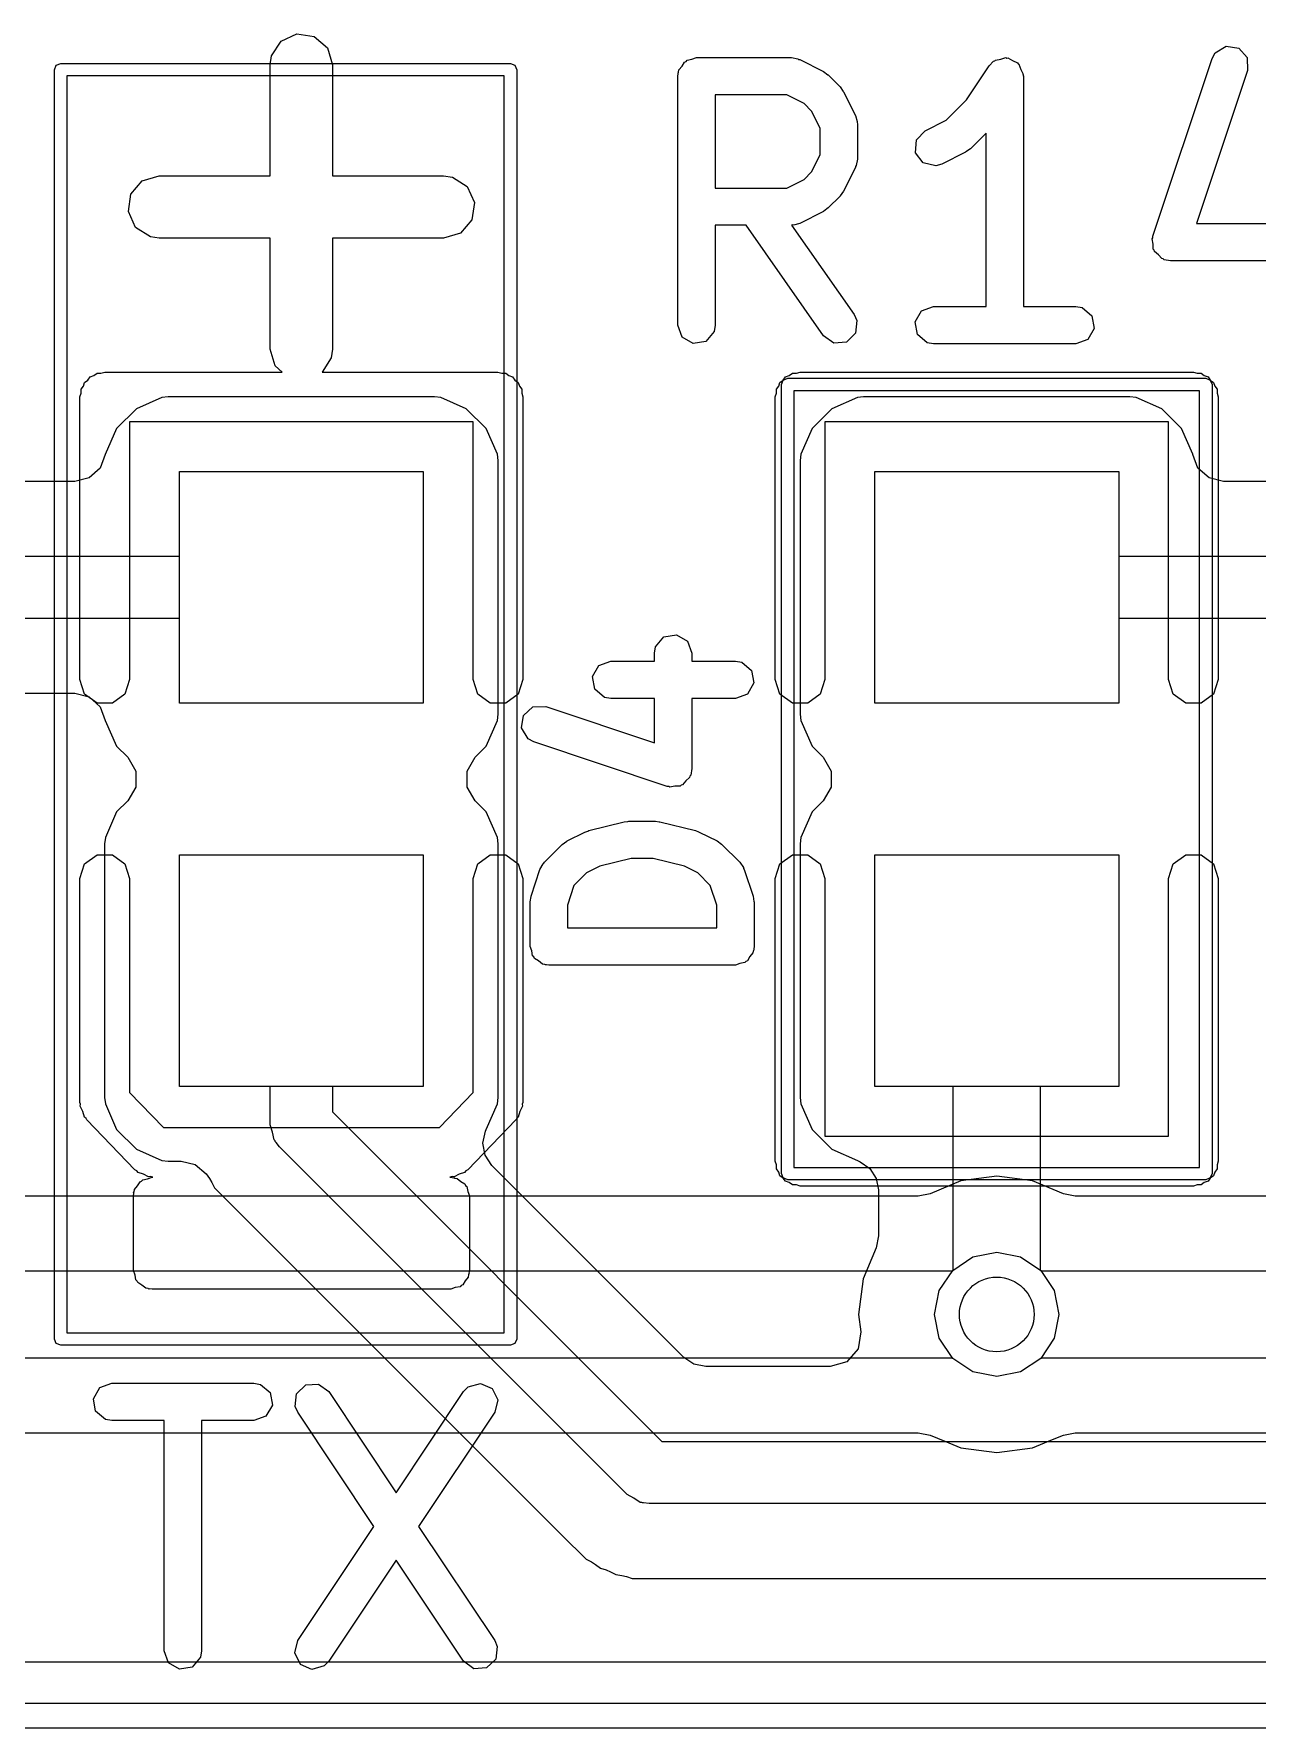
# Model space of a CAD drawing. Extents: x 2.76 to 4.68, y -4.29 to -3.
# Drawn here: x 3.4277 to 3.6212, y -4.2854 to -4.0175 of the extents above; entities that cross this region are included whole.
import ezdxf

# ---------------------------------------------------------------- set-up
doc = ezdxf.new("R2010")
doc.units = 0
doc.header["$MEASUREMENT"] = 0
doc.layers.add('BLACK', color=7, linetype='CONTINUOUS')

msp = doc.modelspace()

# ---------------------------------------------------------------- linework, layer by layer
at = {"layer": 'BLACK', "linetype": 'CONTINUOUS'}
for p, q in [((3.46528, -4.02094), (3.46678, -4.01861)), ((3.46678, -4.01861), (3.4693, -4.01745)), ((3.4693, -4.01745), (3.47204, -4.01785)), ((3.47204, -4.01785), (3.47414, -4.01966)), ((3.47414, -4.01966), (3.47492, -4.02233)), ((3.61456, -4.02045), (3.61628, -4.01939)), ((3.61628, -4.01939), (3.61828, -4.01969)), ((3.61828, -4.01969), (3.61962, -4.0212)), ((3.43123, -4.02241), (3.43193, -4.02213)), ((3.43193, -4.02213), (3.50307, -4.02213)), ((3.46508, -4.02233), (3.46528, -4.02094)), ((3.46508, -4.0399), (3.46508, -4.02233)), ((3.47492, -4.02233), (3.47492, -4.0399)), ((3.50307, -4.02213), (3.50377, -4.02241)), ((3.53023, -4.02256), (3.53061, -4.0219)), ((3.53061, -4.0219), (3.53086, -4.02181)), ((3.53086, -4.02181), (3.53103, -4.0216)), ((3.53103, -4.0216), (3.53179, -4.02147)), ((3.53179, -4.02147), (3.53251, -4.02121)), ((3.53251, -4.02121), (3.54751, -4.02121)), ((3.54751, -4.02121), (3.54852, -4.02138)), ((3.54852, -4.02138), (3.54865, -4.0215)), ((3.54865, -4.0215), (3.54883, -4.02152)), ((3.54883, -4.02152), (3.55258, -4.02339)), ((3.5788, -4.02252), (3.5795, -4.02178)), ((3.5795, -4.02178), (3.57967, -4.02173)), ((3.57967, -4.02173), (3.57978, -4.0216)), ((3.57978, -4.0216), (3.58062, -4.02145)), ((3.58062, -4.02145), (3.58144, -4.02121)), ((3.58144, -4.02121), (3.5816, -4.02128)), ((3.5816, -4.02128), (3.58177, -4.02125)), ((3.58177, -4.02125), (3.58251, -4.02168)), ((3.58251, -4.02168), (3.58329, -4.02202)), ((3.58329, -4.02202), (3.58337, -4.02218)), ((3.58337, -4.02218), (3.58351, -4.02226)), ((3.58351, -4.02226), (3.58381, -4.02307)), ((3.6047, -4.04947), (3.61407, -4.02135)), ((3.61407, -4.02135), (3.61456, -4.02045)), ((3.61962, -4.0212), (3.61967, -4.02322)), ((3.43094, -4.02311), (3.43123, -4.02241)), ((3.43094, -4.2239), (3.43094, -4.02311)), ((3.43291, -4.02409), (3.43291, -4.22291)), ((3.50209, -4.02409), (3.43291, -4.02409)), ((3.50209, -4.22291), (3.50209, -4.02409)), ((3.50377, -4.02241), (3.50406, -4.02311)), ((3.50406, -4.02311), (3.50406, -4.2239)), ((3.52956, -4.02416), (3.52962, -4.02377)), ((3.52956, -4.06353), (3.52956, -4.02416)), ((3.5296, -4.02365), (3.52967, -4.02353)), ((3.52962, -4.02377), (3.5296, -4.02365)), ((3.52967, -4.02353), (3.52973, -4.02315)), ((3.52973, -4.02315), (3.53023, -4.02256)), ((3.55258, -4.02339), (3.55329, -4.02392)), ((3.55329, -4.02392), (3.55334, -4.02395)), ((3.55334, -4.02395), (3.55522, -4.02582)), ((3.57521, -4.0279), (3.5788, -4.02252)), ((3.58381, -4.02307), (3.58419, -4.02383)), ((3.58419, -4.02383), (3.58415, -4.024)), ((3.58415, -4.024), (3.58421, -4.02416)), ((3.58421, -4.02416), (3.58421, -4.06058)), ((3.61967, -4.02322), (3.6116, -4.04745)), ((3.54681, -4.02711), (3.53546, -4.02711)), ((3.53546, -4.02711), (3.53546, -4.04183)), ((3.54951, -4.02846), (3.54681, -4.02711)), ((3.55522, -4.02582), (3.55572, -4.02654)), ((3.55572, -4.02654), (3.55577, -4.02659)), ((3.55577, -4.02659), (3.55765, -4.03034)), ((3.5507, -4.02966), (3.54951, -4.02846)), ((3.55205, -4.03235), (3.5507, -4.02966)), ((3.55765, -4.03034), (3.55794, -4.03132)), ((3.572, -4.03111), (3.57521, -4.0279)), ((3.55205, -4.03658), (3.55205, -4.03235)), ((3.55794, -4.03132), (3.5579, -4.03149)), ((3.5579, -4.03149), (3.55796, -4.03166)), ((3.55796, -4.03166), (3.55796, -4.03728)), ((3.56729, -4.03423), (3.56868, -4.03277)), ((3.56868, -4.03277), (3.572, -4.03111)), ((3.56717, -4.03625), (3.56729, -4.03423)), ((3.57584, -4.03562), (3.57512, -4.03613)), ((3.5783, -4.03316), (3.57584, -4.03562)), ((3.5783, -4.06058), (3.5783, -4.03316)), ((3.5507, -4.03928), (3.55205, -4.03658)), ((3.55767, -4.03843), (3.55765, -4.0386)), ((3.55778, -4.03829), (3.55767, -4.03843)), ((3.55796, -4.03728), (3.55778, -4.03829)), ((3.56838, -4.03787), (3.56717, -4.03625)), ((3.57034, -4.03834), (3.56838, -4.03787)), ((3.57132, -4.03805), (3.57034, -4.03834)), ((3.57507, -4.03617), (3.57132, -4.03805)), ((3.57512, -4.03613), (3.57507, -4.03617)), ((3.44303, -4.04278), (3.44484, -4.04068)), ((3.44484, -4.04068), (3.4475, -4.0399)), ((3.4475, -4.0399), (3.46508, -4.0399)), ((3.47492, -4.0399), (3.4925, -4.0399)), ((3.4925, -4.0399), (3.49388, -4.0401)), ((3.49388, -4.0401), (3.49622, -4.0416)), ((3.54681, -4.04183), (3.54951, -4.04048)), ((3.54951, -4.04048), (3.5507, -4.03928)), ((3.55765, -4.0386), (3.55577, -4.04235)), ((3.44263, -4.04552), (3.44303, -4.04278)), ((3.49622, -4.0416), (3.49737, -4.04412)), ((3.53546, -4.04183), (3.54681, -4.04183)), ((3.55522, -4.04312), (3.55334, -4.04499)), ((3.55525, -4.04306), (3.55522, -4.04312)), ((3.55577, -4.04235), (3.55525, -4.04306)), ((3.44378, -4.04805), (3.44263, -4.04552)), ((3.49737, -4.04412), (3.49697, -4.04687)), ((3.55258, -4.04555), (3.54883, -4.04742)), ((3.55262, -4.0455), (3.55258, -4.04555)), ((3.55334, -4.04499), (3.55262, -4.0455)), ((3.44612, -4.04954), (3.44378, -4.04805)), ((3.49516, -4.04896), (3.4925, -4.04974)), ((3.49697, -4.04687), (3.49516, -4.04896)), ((3.54034, -4.04773), (3.53546, -4.04773)), ((3.53546, -4.04773), (3.53546, -4.06353)), ((3.55259, -4.06522), (3.54034, -4.04773)), ((3.54767, -4.04767), (3.54754, -4.04772)), ((3.54754, -4.04772), (3.55742, -4.06184)), ((3.54784, -4.04771), (3.54767, -4.04767)), ((3.54883, -4.04742), (3.54784, -4.04771)), ((3.6116, -4.04745), (3.62329, -4.04745)), ((3.4475, -4.04974), (3.44612, -4.04954)), ((3.46508, -4.04974), (3.4475, -4.04974)), ((3.46508, -4.06732), (3.46508, -4.04974)), ((3.4925, -4.04974), (3.47492, -4.04974)), ((3.47492, -4.04974), (3.47492, -4.06732)), ((3.60459, -4.04989), (3.6047, -4.0497)), ((3.60473, -4.05069), (3.60459, -4.04989)), ((3.6047, -4.0497), (3.6047, -4.04947)), ((3.60475, -4.05149), (3.60473, -4.05069)), ((3.6049, -4.05166), (3.60475, -4.05149)), ((3.60494, -4.05188), (3.6049, -4.05166)), ((3.60556, -4.0524), (3.60494, -4.05188)), ((3.60609, -4.053), (3.60556, -4.0524)), ((3.60632, -4.05303), (3.60609, -4.053)), ((3.60649, -4.05318), (3.60632, -4.05303)), ((3.6075, -4.05336), (3.60649, -4.05318)), ((3.62329, -4.05336), (3.6075, -4.05336)), ((3.55742, -4.06184), (3.55786, -4.06276)), ((3.5671, -4.06302), (3.56811, -4.06127)), ((3.56811, -4.06127), (3.57, -4.06058)), ((3.57, -4.06058), (3.5783, -4.06058)), ((3.58421, -4.06058), (3.5925, -4.06058)), ((3.5925, -4.06058), (3.59351, -4.06075)), ((3.59351, -4.06075), (3.59506, -4.06205)), ((3.59506, -4.06205), (3.59541, -4.06404)), ((3.53025, -4.06543), (3.52956, -4.06353)), ((3.53528, -4.06454), (3.53398, -4.06609)), ((3.53546, -4.06353), (3.53528, -4.06454)), ((3.55424, -4.06638), (3.55259, -4.06522)), ((3.55768, -4.06478), (3.55625, -4.0662)), ((3.55786, -4.06276), (3.55768, -4.06478)), ((3.56745, -4.065), (3.5671, -4.06302)), ((3.56899, -4.0663), (3.56745, -4.065)), ((3.59541, -4.06404), (3.5944, -4.06579)), ((3.46586, -4.06998), (3.46508, -4.06732)), ((3.47492, -4.06732), (3.47472, -4.06871)), ((3.532, -4.06644), (3.53025, -4.06543)), ((3.53398, -4.06609), (3.532, -4.06644)), ((3.55625, -4.0662), (3.55424, -4.06638)), ((3.57, -4.06648), (3.56899, -4.0663)), ((3.5925, -4.06648), (3.57, -4.06648)), ((3.5944, -4.06579), (3.5925, -4.06648)), ((3.46697, -4.07094), (3.46586, -4.06998)), ((3.47472, -4.06871), (3.47328, -4.07094)), ((3.43515, -4.07367), (3.43552, -4.07316)), ((3.43552, -4.07316), (3.43571, -4.07257)), ((3.43571, -4.07257), (3.43622, -4.0722)), ((3.43622, -4.0722), (3.43658, -4.0717)), ((3.43658, -4.0717), (3.43718, -4.0715)), ((3.43718, -4.0715), (3.43768, -4.07114)), ((3.43768, -4.07114), (3.4383, -4.07114)), ((3.4383, -4.07114), (3.4389, -4.07094)), ((3.4389, -4.07094), (3.46697, -4.07094)), ((3.47328, -4.07094), (3.5011, -4.07094)), ((3.5011, -4.07094), (3.5017, -4.07114)), ((3.5017, -4.07114), (3.50232, -4.07114)), ((3.50232, -4.07114), (3.50282, -4.0715)), ((3.50282, -4.0715), (3.50342, -4.0717)), ((3.50342, -4.0717), (3.50378, -4.0722)), ((3.50378, -4.0722), (3.50429, -4.07257)), ((3.50429, -4.07257), (3.50448, -4.07316)), ((3.50448, -4.07316), (3.50485, -4.07367)), ((3.54515, -4.07367), (3.54552, -4.07316)), ((3.54552, -4.07316), (3.54571, -4.07257)), ((3.54571, -4.07257), (3.54622, -4.0722)), ((3.54594, -4.07291), (3.54623, -4.07222)), ((3.54594, -4.19772), (3.54594, -4.07291)), ((3.54622, -4.0722), (3.54658, -4.0717)), ((3.54623, -4.07222), (3.54693, -4.07193)), ((3.54658, -4.0717), (3.54718, -4.0715)), ((3.54693, -4.07193), (3.61307, -4.07193)), ((3.54718, -4.0715), (3.54768, -4.07114)), ((3.54768, -4.07114), (3.5483, -4.07114)), ((3.5483, -4.07114), (3.5489, -4.07094)), ((3.5489, -4.07094), (3.6111, -4.07094)), ((3.6111, -4.07094), (3.6117, -4.07114)), ((3.6117, -4.07114), (3.61232, -4.07114)), ((3.61232, -4.07114), (3.61282, -4.0715)), ((3.61282, -4.0715), (3.61342, -4.0717)), ((3.61307, -4.07193), (3.61377, -4.07222)), ((3.61342, -4.0717), (3.61378, -4.0722)), ((3.61377, -4.07222), (3.61406, -4.07291)), ((3.61378, -4.0722), (3.61429, -4.07257)), ((3.61406, -4.07291), (3.61406, -4.19772)), ((3.61429, -4.07257), (3.61448, -4.07316)), ((3.61448, -4.07316), (3.61485, -4.07367)), ((3.43496, -4.07488), (3.43515, -4.07429)), ((3.43496, -4.11957), (3.43496, -4.07488)), ((3.43515, -4.07429), (3.43515, -4.07367)), ((3.44795, -4.07498), (3.44391, -4.07676)), ((3.44894, -4.07486), (3.44795, -4.07498)), ((3.49106, -4.07486), (3.44894, -4.07486)), ((3.49205, -4.07498), (3.49106, -4.07486)), ((3.49106, -4.07486), (3.49106, -4.07486)), ((3.49609, -4.07676), (3.49205, -4.07498)), ((3.50485, -4.07367), (3.50485, -4.07429)), ((3.50485, -4.07429), (3.50504, -4.07488)), ((3.50504, -4.07488), (3.50504, -4.11957)), ((3.54496, -4.07488), (3.54515, -4.07429)), ((3.54496, -4.11957), (3.54496, -4.07488)), ((3.54515, -4.07429), (3.54515, -4.07367)), ((3.54791, -4.0739), (3.54791, -4.19673)), ((3.61209, -4.0739), (3.54791, -4.0739)), ((3.55795, -4.07498), (3.55391, -4.07676)), ((3.55894, -4.07486), (3.55795, -4.07498)), ((3.60106, -4.07486), (3.55894, -4.07486)), ((3.60205, -4.07498), (3.60106, -4.07486)), ((3.60106, -4.07486), (3.60106, -4.07486)), ((3.60609, -4.07676), (3.60205, -4.07498)), ((3.61209, -4.19673), (3.61209, -4.0739)), ((3.61485, -4.07367), (3.61485, -4.07429)), ((3.61485, -4.07429), (3.61504, -4.07488)), ((3.61504, -4.07488), (3.61504, -4.11957)), ((3.44391, -4.07676), (3.44078, -4.07989)), ((3.49922, -4.07989), (3.49609, -4.07676)), ((3.49609, -4.07676), (3.49609, -4.07676)), ((3.55391, -4.07676), (3.55078, -4.07989)), ((3.60922, -4.07989), (3.60609, -4.07676)), ((3.60609, -4.07676), (3.60609, -4.07676)), ((3.44078, -4.07989), (3.43898, -4.08397)), ((3.49717, -4.07882), (3.44283, -4.07882)), ((3.44283, -4.07882), (3.44283, -4.11957)), ((3.49717, -4.11957), (3.49717, -4.07882)), ((3.50101, -4.08394), (3.49922, -4.07989)), ((3.49922, -4.07989), (3.49922, -4.07989)), ((3.49922, -4.07989), (3.49922, -4.07989)), ((3.55078, -4.07989), (3.54899, -4.08394)), ((3.60717, -4.07882), (3.55283, -4.07882)), ((3.55283, -4.07882), (3.55283, -4.11957)), ((3.60717, -4.11957), (3.60717, -4.07882)), ((3.61101, -4.08394), (3.60922, -4.07989)), ((3.60922, -4.07989), (3.60922, -4.07989)), ((3.60922, -4.07989), (3.60922, -4.07989)), ((3.43898, -4.08397), (3.43817, -4.08613)), ((3.50112, -4.08493), (3.50101, -4.08394)), ((3.54899, -4.08394), (3.54888, -4.08493)), ((3.61102, -4.08397), (3.61101, -4.08394)), ((3.61101, -4.08394), (3.61101, -4.08394)), ((3.61183, -4.08612), (3.61102, -4.08397)), ((3.43817, -4.08613), (3.43642, -4.08768)), ((3.45071, -4.10008), (3.45071, -4.08669)), ((3.45071, -4.08669), (3.48929, -4.08669)), ((3.45071, -4.12331), (3.45071, -4.08669)), ((3.45071, -4.08669), (3.48929, -4.08669)), ((3.45071, -4.12331), (3.45071, -4.08669)), ((3.45071, -4.08669), (3.48929, -4.08669)), ((3.48929, -4.08669), (3.48929, -4.12331)), ((3.48929, -4.08669), (3.48929, -4.12331)), ((3.48929, -4.08669), (3.48929, -4.12331)), ((3.50112, -4.12507), (3.50112, -4.08493)), ((3.54888, -4.08493), (3.54888, -4.12507)), ((3.56071, -4.12331), (3.56071, -4.08669)), ((3.56071, -4.08669), (3.59929, -4.08669)), ((3.56071, -4.12331), (3.56071, -4.08669)), ((3.56071, -4.08669), (3.59929, -4.08669)), ((3.56071, -4.12331), (3.56071, -4.08669)), ((3.56071, -4.08669), (3.59929, -4.08669)), ((3.59929, -4.08669), (3.59929, -4.10008)), ((3.59929, -4.08669), (3.59929, -4.12331)), ((3.59929, -4.08669), (3.59929, -4.12331)), ((3.61358, -4.08768), (3.61183, -4.08612)), ((3.43414, -4.08825), (3.40586, -4.08825)), ((3.43642, -4.08768), (3.43414, -4.08825)), ((3.61586, -4.08825), (3.61358, -4.08768)), ((3.64914, -4.08825), (3.61586, -4.08825)), ((3.38929, -4.10008), (3.45071, -4.10008)), ((3.59929, -4.10008), (3.66571, -4.10008)), ((3.45071, -4.10992), (3.38929, -4.10992)), ((3.45071, -4.12331), (3.45071, -4.10992)), ((3.66571, -4.10992), (3.59929, -4.10992)), ((3.59929, -4.10992), (3.59929, -4.12331)), ((3.52604, -4.11438), (3.52734, -4.11284)), ((3.52734, -4.11284), (3.52933, -4.11249)), ((3.52933, -4.11249), (3.53108, -4.1135)), ((3.52586, -4.11539), (3.52604, -4.11438)), ((3.52586, -4.11666), (3.52586, -4.11539)), ((3.53108, -4.1135), (3.53177, -4.11539)), ((3.53177, -4.11539), (3.53177, -4.11666)), ((3.51607, -4.1191), (3.51708, -4.11735)), ((3.51708, -4.11735), (3.51897, -4.11666)), ((3.51897, -4.11666), (3.52586, -4.11666)), ((3.53177, -4.11666), (3.53866, -4.11666)), ((3.53866, -4.11666), (3.53967, -4.11684)), ((3.53967, -4.11684), (3.54122, -4.11814)), ((3.54122, -4.11814), (3.54157, -4.12012)), ((3.43571, -4.12188), (3.43496, -4.11957)), ((3.44283, -4.11957), (3.44208, -4.12188)), ((3.49792, -4.12188), (3.49717, -4.11957)), ((3.50504, -4.11957), (3.50429, -4.12188)), ((3.51642, -4.12109), (3.51607, -4.1191)), ((3.51797, -4.12239), (3.51642, -4.12109)), ((3.54157, -4.12012), (3.54056, -4.12187)), ((3.54571, -4.12188), (3.54496, -4.11957)), ((3.55283, -4.11957), (3.55208, -4.12188)), ((3.60792, -4.12188), (3.60717, -4.11957)), ((3.61504, -4.11957), (3.61429, -4.12188)), ((3.40586, -4.12175), (3.43414, -4.12175)), ((3.43414, -4.12175), (3.43642, -4.12232)), ((3.43768, -4.12331), (3.43571, -4.12188)), ((3.43642, -4.12232), (3.43817, -4.12388)), ((3.44011, -4.12331), (3.43768, -4.12331)), ((3.43817, -4.12388), (3.43898, -4.12603)), ((3.44208, -4.12188), (3.44011, -4.12331)), ((3.48929, -4.12331), (3.45071, -4.12331)), ((3.48929, -4.12331), (3.45071, -4.12331)), ((3.48929, -4.12331), (3.45071, -4.12331)), ((3.49989, -4.12331), (3.49792, -4.12188)), ((3.50232, -4.12331), (3.49989, -4.12331)), ((3.50429, -4.12188), (3.50232, -4.12331)), ((3.50513, -4.12524), (3.50664, -4.1239)), ((3.50664, -4.1239), (3.50866, -4.12384)), ((3.50866, -4.12384), (3.52586, -4.12958)), ((3.51897, -4.12256), (3.51797, -4.12239)), ((3.52586, -4.12256), (3.51897, -4.12256)), ((3.52586, -4.12958), (3.52586, -4.12256)), ((3.53866, -4.12256), (3.53177, -4.12256)), ((3.53177, -4.12256), (3.53177, -4.13367)), ((3.54056, -4.12187), (3.53866, -4.12256)), ((3.54768, -4.12331), (3.54571, -4.12188)), ((3.55011, -4.12331), (3.54768, -4.12331)), ((3.55208, -4.12188), (3.55011, -4.12331)), ((3.59929, -4.12331), (3.56071, -4.12331)), ((3.59929, -4.12331), (3.56071, -4.12331)), ((3.59929, -4.12331), (3.56071, -4.12331)), ((3.60989, -4.12331), (3.60792, -4.12188)), ((3.61232, -4.12331), (3.60989, -4.12331)), ((3.61429, -4.12188), (3.61232, -4.12331)), ((3.43898, -4.12603), (3.44078, -4.13011)), ((3.49922, -4.13011), (3.50101, -4.12606)), ((3.50101, -4.12606), (3.50112, -4.12507)), ((3.50483, -4.12723), (3.50513, -4.12524)), ((3.54888, -4.12507), (3.54899, -4.12606)), ((3.54899, -4.12606), (3.55078, -4.13011)), ((3.50589, -4.12896), (3.50483, -4.12723)), ((3.50679, -4.12944), (3.50589, -4.12896)), ((3.52788, -4.13647), (3.50679, -4.12944)), ((3.44078, -4.13011), (3.44253, -4.13186)), ((3.44253, -4.13186), (3.4438, -4.13405)), ((3.4962, -4.13405), (3.49747, -4.13186)), ((3.49747, -4.13186), (3.49922, -4.13011)), ((3.49922, -4.13011), (3.49922, -4.13011)), ((3.49922, -4.13011), (3.49922, -4.13011)), ((3.55078, -4.13011), (3.55253, -4.13186)), ((3.55253, -4.13186), (3.5538, -4.13405)), ((3.4438, -4.13405), (3.4438, -4.13658)), ((3.4962, -4.13658), (3.4962, -4.13405)), ((3.53145, -4.13486), (3.53141, -4.13508)), ((3.53159, -4.13468), (3.53145, -4.13486)), ((3.53177, -4.13367), (3.53159, -4.13468)), ((3.5538, -4.13405), (3.5538, -4.13658)), ((3.4438, -4.13658), (3.44253, -4.13877)), ((3.49747, -4.13877), (3.4962, -4.13658)), ((3.52811, -4.13647), (3.52788, -4.13647)), ((3.5283, -4.13658), (3.52811, -4.13647)), ((3.5291, -4.13644), (3.5283, -4.13658)), ((3.5299, -4.13642), (3.5291, -4.13644)), ((3.53007, -4.13627), (3.5299, -4.13642)), ((3.53029, -4.13623), (3.53007, -4.13627)), ((3.53081, -4.13561), (3.53029, -4.13623)), ((3.53141, -4.13508), (3.53081, -4.13561)), ((3.5538, -4.13658), (3.55253, -4.13877)), ((3.44253, -4.13877), (3.44078, -4.14052)), ((3.49922, -4.14052), (3.49747, -4.13877)), ((3.55253, -4.13877), (3.55078, -4.14052)), ((3.44078, -4.14052), (3.43899, -4.14457)), ((3.50101, -4.14457), (3.49922, -4.14052)), ((3.49922, -4.14052), (3.49922, -4.14052)), ((3.49922, -4.14052), (3.49922, -4.14052)), ((3.51545, -4.14346), (3.52107, -4.14206)), ((3.52107, -4.14206), (3.52166, -4.14202)), ((3.52166, -4.14202), (3.52179, -4.14197)), ((3.52179, -4.14197), (3.52601, -4.14197)), ((3.52601, -4.14197), (3.52659, -4.14207)), ((3.52659, -4.14207), (3.52672, -4.14206)), ((3.52672, -4.14206), (3.53235, -4.14346)), ((3.55078, -4.14052), (3.54899, -4.14457)), ((3.43899, -4.14457), (3.43888, -4.14556)), ((3.43888, -4.14556), (3.43888, -4.1857)), ((3.50112, -4.14556), (3.50101, -4.14457)), ((3.50112, -4.1857), (3.50112, -4.14556)), ((3.50845, -4.14846), (3.51126, -4.14565)), ((3.51126, -4.14565), (3.51199, -4.14514)), ((3.51199, -4.14514), (3.51203, -4.14509)), ((3.51203, -4.14509), (3.51484, -4.14369)), ((3.51484, -4.14369), (3.51533, -4.14354)), ((3.51533, -4.14354), (3.51545, -4.14346)), ((3.53235, -4.14346), (3.53281, -4.14367)), ((3.53281, -4.14367), (3.53295, -4.14369)), ((3.53295, -4.14369), (3.53576, -4.14509)), ((3.53576, -4.14509), (3.53647, -4.14562)), ((3.53647, -4.14562), (3.53653, -4.14565)), ((3.53653, -4.14565), (3.53934, -4.14846)), ((3.54899, -4.14457), (3.54888, -4.14556)), ((3.54888, -4.14556), (3.54888, -4.1857)), ((3.43571, -4.14875), (3.43768, -4.14732)), ((3.43768, -4.14732), (3.44011, -4.14732)), ((3.44011, -4.14732), (3.44208, -4.14875)), ((3.45071, -4.18394), (3.45071, -4.14732)), ((3.45071, -4.14732), (3.48929, -4.14732)), ((3.45071, -4.18394), (3.45071, -4.14732)), ((3.45071, -4.14732), (3.48929, -4.14732)), ((3.45071, -4.18394), (3.45071, -4.14732)), ((3.45071, -4.14732), (3.48929, -4.14732)), ((3.48929, -4.14732), (3.48929, -4.18394)), ((3.48929, -4.14732), (3.48929, -4.18394)), ((3.48929, -4.14732), (3.48929, -4.18394)), ((3.49792, -4.14875), (3.49989, -4.14732)), ((3.49989, -4.14732), (3.50232, -4.14732)), ((3.50232, -4.14732), (3.50429, -4.14875)), ((3.52215, -4.14787), (3.51719, -4.14911)), ((3.52564, -4.14787), (3.52215, -4.14787)), ((3.5306, -4.14911), (3.52564, -4.14787)), ((3.54571, -4.14875), (3.54768, -4.14732)), ((3.54768, -4.14732), (3.55011, -4.14732)), ((3.55011, -4.14732), (3.55208, -4.14875)), ((3.56071, -4.18394), (3.56071, -4.14732)), ((3.56071, -4.14732), (3.59929, -4.14732)), ((3.56071, -4.18394), (3.56071, -4.14732)), ((3.56071, -4.14732), (3.59929, -4.14732)), ((3.56071, -4.18394), (3.56071, -4.14732)), ((3.56071, -4.14732), (3.59929, -4.14732)), ((3.59929, -4.14732), (3.59929, -4.18394)), ((3.59929, -4.14732), (3.59929, -4.18394)), ((3.59929, -4.14732), (3.59929, -4.18394)), ((3.60792, -4.14875), (3.60989, -4.14732)), ((3.60989, -4.14732), (3.61232, -4.14732)), ((3.61232, -4.14732), (3.61429, -4.14875)), ((3.43496, -4.15106), (3.43571, -4.14875)), ((3.44208, -4.14875), (3.44283, -4.15106)), ((3.49717, -4.15106), (3.49792, -4.14875)), ((3.50429, -4.14875), (3.50504, -4.15106)), ((3.50633, -4.15383), (3.50774, -4.14961)), ((3.50774, -4.14961), (3.50823, -4.14871)), ((3.50823, -4.14871), (3.50838, -4.14862)), ((3.50838, -4.14862), (3.50845, -4.14846)), ((3.5151, -4.15016), (3.51312, -4.15214)), ((3.51719, -4.14911), (3.5151, -4.15016)), ((3.53269, -4.15016), (3.5306, -4.14911)), ((3.53467, -4.15214), (3.53269, -4.15016)), ((3.53934, -4.14846), (3.53993, -4.1493)), ((3.53993, -4.1493), (3.53995, -4.14947)), ((3.53995, -4.14947), (3.54006, -4.14961)), ((3.54006, -4.14961), (3.54146, -4.15383)), ((3.54496, -4.15106), (3.54571, -4.14875)), ((3.55208, -4.14875), (3.55283, -4.15106)), ((3.60717, -4.15106), (3.60792, -4.14875)), ((3.61429, -4.14875), (3.61504, -4.15106)), ((3.43496, -4.1865), (3.43496, -4.15106)), ((3.44283, -4.15106), (3.44283, -4.18491)), ((3.49717, -4.18491), (3.49717, -4.15106)), ((3.50504, -4.15106), (3.50504, -4.1865)), ((3.51312, -4.15214), (3.51209, -4.15524)), ((3.53571, -4.15524), (3.53467, -4.15214)), ((3.54496, -4.19575), (3.54496, -4.15106)), ((3.55283, -4.15106), (3.55283, -4.19181)), ((3.60717, -4.19181), (3.60717, -4.15106)), ((3.61504, -4.15106), (3.61504, -4.19575)), ((3.50618, -4.15476), (3.50633, -4.15389)), ((3.50618, -4.16179), (3.50618, -4.15476)), ((3.50633, -4.15389), (3.50633, -4.15383)), ((3.51209, -4.15524), (3.51209, -4.15884)), ((3.53571, -4.15884), (3.53571, -4.15524)), ((3.54146, -4.15383), (3.54159, -4.1547)), ((3.54159, -4.1547), (3.54161, -4.15476)), ((3.54161, -4.15476), (3.54161, -4.16179)), ((3.51209, -4.15884), (3.53571, -4.15884)), ((3.50644, -4.16251), (3.50618, -4.16179)), ((3.50658, -4.16327), (3.50644, -4.16251)), ((3.50678, -4.16344), (3.50658, -4.16327)), ((3.50687, -4.16369), (3.50678, -4.16344)), ((3.50753, -4.16408), (3.50687, -4.16369)), ((3.50812, -4.16457), (3.50753, -4.16408)), ((3.54014, -4.16435), (3.53938, -4.16448)), ((3.54031, -4.16415), (3.54014, -4.16435)), ((3.54056, -4.16406), (3.54031, -4.16415)), ((3.54094, -4.16339), (3.54056, -4.16406)), ((3.54143, -4.1628), (3.54094, -4.16339)), ((3.5415, -4.16242), (3.54143, -4.1628)), ((3.54157, -4.16231), (3.5415, -4.16242)), ((3.54161, -4.16179), (3.54155, -4.16218)), ((3.54155, -4.16218), (3.54157, -4.16231)), ((3.50851, -4.16464), (3.50812, -4.16457)), ((3.50862, -4.1647), (3.50851, -4.16464)), ((3.50875, -4.16468), (3.50862, -4.1647)), ((3.50913, -4.16475), (3.50875, -4.16468)), ((3.53866, -4.16475), (3.50913, -4.16475)), ((3.53938, -4.16448), (3.53866, -4.16475)), ((3.43888, -4.1857), (3.43899, -4.18669)), ((3.44283, -4.18491), (3.44817, -4.19043)), ((3.46508, -4.18394), (3.45071, -4.18394)), ((3.48929, -4.18394), (3.45071, -4.18394)), ((3.48929, -4.18394), (3.45071, -4.18394)), ((3.46508, -4.19), (3.46508, -4.18394)), ((3.48929, -4.18394), (3.47492, -4.18394)), ((3.47492, -4.18394), (3.47492, -4.18796)), ((3.49183, -4.19043), (3.49717, -4.18491)), ((3.50101, -4.18669), (3.50112, -4.1857)), ((3.54888, -4.1857), (3.54899, -4.18669)), ((3.57311, -4.18394), (3.56071, -4.18394)), ((3.59929, -4.18394), (3.56071, -4.18394)), ((3.59929, -4.18394), (3.56071, -4.18394)), ((3.57311, -4.21299), (3.57311, -4.18394)), ((3.59929, -4.18394), (3.58689, -4.18394)), ((3.58689, -4.18394), (3.58689, -4.21299)), ((3.43505, -4.18676), (3.43496, -4.1865)), ((3.435, -4.18704), (3.43505, -4.18676)), ((3.43542, -4.1879), (3.435, -4.18704)), ((3.43571, -4.18881), (3.43542, -4.1879)), ((3.43899, -4.18669), (3.43899, -4.18669)), ((3.43899, -4.18669), (3.43899, -4.18669)), ((3.43899, -4.18669), (3.44078, -4.19074)), ((3.47492, -4.18796), (3.52704, -4.24008)), ((3.49922, -4.19074), (3.50101, -4.18669)), ((3.50458, -4.1879), (3.50429, -4.18881)), ((3.505, -4.18704), (3.50458, -4.1879)), ((3.50504, -4.1865), (3.50495, -4.18676)), ((3.50495, -4.18676), (3.505, -4.18704)), ((3.54899, -4.18669), (3.54899, -4.18669)), ((3.54899, -4.18669), (3.54899, -4.18669)), ((3.54899, -4.18669), (3.55078, -4.19074)), ((3.43594, -4.18898), (3.43571, -4.18881)), ((3.43606, -4.18923), (3.43594, -4.18898)), ((3.44366, -4.1971), (3.43606, -4.18923)), ((3.44078, -4.19074), (3.44078, -4.19074)), ((3.44078, -4.19074), (3.44391, -4.19387)), ((3.44817, -4.19043), (3.49183, -4.19043)), ((3.46542, -4.19117), (3.46508, -4.19)), ((3.46568, -4.19236), (3.46542, -4.19117)), ((3.50394, -4.18923), (3.49634, -4.1971)), ((3.49869, -4.1929), (3.4991, -4.191)), ((3.4991, -4.191), (3.49922, -4.19074)), ((3.49922, -4.19074), (3.49922, -4.19074)), ((3.50406, -4.18898), (3.50394, -4.18923)), ((3.50429, -4.18881), (3.50406, -4.18898)), ((3.55078, -4.19074), (3.55078, -4.19074)), ((3.55078, -4.19074), (3.55391, -4.19387)), ((3.44391, -4.19387), (3.44391, -4.19387)), ((3.44391, -4.19387), (3.44391, -4.19387)), ((3.44391, -4.19387), (3.44795, -4.19565)), ((3.46583, -4.19256), (3.46568, -4.19236)), ((3.46586, -4.19266), (3.46583, -4.19256)), ((3.46599, -4.19278), (3.46586, -4.19266)), ((3.46652, -4.19348), (3.46599, -4.19278)), ((3.52152, -4.24848), (3.46652, -4.19348)), ((3.49905, -4.19481), (3.49869, -4.1929)), ((3.55283, -4.19181), (3.60717, -4.19181)), ((3.55391, -4.19387), (3.55391, -4.19387)), ((3.55391, -4.19387), (3.55391, -4.19387)), ((3.55391, -4.19387), (3.55795, -4.19565)), ((3.44795, -4.19565), (3.44894, -4.19577)), ((3.44894, -4.19577), (3.451, -4.19577)), ((3.451, -4.19577), (3.45321, -4.1963)), ((3.45321, -4.1963), (3.45495, -4.19778)), ((3.50012, -4.19643), (3.49905, -4.19481)), ((3.53051, -4.22682), (3.50012, -4.19643)), ((3.54515, -4.19634), (3.54496, -4.19575)), ((3.54515, -4.19696), (3.54515, -4.19634)), ((3.55795, -4.19565), (3.55837, -4.19584)), ((3.55837, -4.19584), (3.5599, -4.1969)), ((3.61504, -4.19575), (3.61485, -4.19634)), ((3.61485, -4.19634), (3.61485, -4.19696)), ((3.44397, -4.19727), (3.44366, -4.1971)), ((3.44418, -4.19756), (3.44397, -4.19727)), ((3.4441, -4.19966), (3.44448, -4.199)), ((3.44503, -4.19783), (3.44418, -4.19756)), ((3.44448, -4.199), (3.44473, -4.19891)), ((3.44473, -4.19891), (3.4449, -4.1987)), ((3.4449, -4.1987), (3.44566, -4.19857)), ((3.44581, -4.19825), (3.44503, -4.19783)), ((3.44566, -4.19857), (3.44638, -4.19831)), ((3.44616, -4.1982), (3.44581, -4.19825)), ((3.4465, -4.19831), (3.44616, -4.1982)), ((3.44638, -4.19831), (3.4465, -4.19831)), ((3.45495, -4.19778), (3.45545, -4.19847)), ((3.45545, -4.19847), (3.45585, -4.19912)), ((3.45585, -4.19912), (3.45628, -4.19997)), ((3.49384, -4.1982), (3.4935, -4.19831)), ((3.4935, -4.19831), (3.49362, -4.19831)), ((3.49362, -4.19831), (3.49401, -4.19837)), ((3.49419, -4.19825), (3.49384, -4.1982)), ((3.49401, -4.19837), (3.49413, -4.19835)), ((3.49413, -4.19835), (3.49425, -4.19842)), ((3.49497, -4.19783), (3.49419, -4.19825)), ((3.49425, -4.19842), (3.49463, -4.19849)), ((3.49463, -4.19849), (3.49522, -4.19898)), ((3.49582, -4.19756), (3.49497, -4.19783)), ((3.49522, -4.19898), (3.49588, -4.19936)), ((3.49603, -4.19727), (3.49582, -4.19756)), ((3.49634, -4.1971), (3.49603, -4.19727)), ((3.54552, -4.19747), (3.54515, -4.19696)), ((3.54571, -4.19806), (3.54552, -4.19747)), ((3.54622, -4.19843), (3.54571, -4.19806)), ((3.54623, -4.19841), (3.54594, -4.19772)), ((3.54658, -4.19893), (3.54622, -4.19843)), ((3.54693, -4.1987), (3.54623, -4.19841)), ((3.54718, -4.19913), (3.54658, -4.19893)), ((3.61307, -4.1987), (3.54693, -4.1987)), ((3.54768, -4.19949), (3.54718, -4.19913)), ((3.54791, -4.19673), (3.61209, -4.19673)), ((3.5599, -4.1969), (3.56092, -4.19847)), ((3.56092, -4.19847), (3.56128, -4.2003)), ((3.57434, -4.19888), (3.56946, -4.20091)), ((3.58, -4.19814), (3.57434, -4.19888)), ((3.58566, -4.19888), (3.58, -4.19814)), ((3.59054, -4.20091), (3.58566, -4.19888)), ((3.61282, -4.19913), (3.61232, -4.19949)), ((3.61342, -4.19893), (3.61282, -4.19913)), ((3.61377, -4.19841), (3.61307, -4.1987)), ((3.61378, -4.19843), (3.61342, -4.19893)), ((3.61406, -4.19772), (3.61377, -4.19841)), ((3.61429, -4.19806), (3.61378, -4.19843)), ((3.61448, -4.19747), (3.61429, -4.19806)), ((3.61485, -4.19696), (3.61448, -4.19747)), ((3.56759, -4.20128), (3.23478, -4.20128)), ((3.44343, -4.20126), (3.44349, -4.20088)), ((3.44343, -4.21307), (3.44343, -4.20126)), ((3.44347, -4.20075), (3.44354, -4.20063)), ((3.44349, -4.20088), (3.44347, -4.20075)), ((3.44354, -4.20063), (3.4436, -4.20025)), ((3.4436, -4.20025), (3.4441, -4.19966)), ((3.45628, -4.19997), (3.45686, -4.20055)), ((3.45686, -4.20055), (3.45722, -4.20091)), ((3.45722, -4.20091), (3.51128, -4.25497)), ((3.49588, -4.19936), (3.49598, -4.19961)), ((3.49598, -4.19961), (3.49618, -4.19978)), ((3.49618, -4.19978), (3.49631, -4.20054)), ((3.49631, -4.20054), (3.49657, -4.20126)), ((3.49657, -4.20126), (3.49657, -4.21307)), ((3.5483, -4.19949), (3.54768, -4.19949)), ((3.5489, -4.19969), (3.5483, -4.19949)), ((3.6111, -4.19969), (3.5489, -4.19969)), ((3.56128, -4.2003), (3.56128, -4.20759)), ((3.56946, -4.20091), (3.56759, -4.20128)), ((3.59241, -4.20128), (3.59054, -4.20091)), ((3.88583, -4.20128), (3.59241, -4.20128)), ((3.6117, -4.19949), (3.6111, -4.19969)), ((3.61232, -4.19949), (3.6117, -4.19949)), ((3.56091, -4.20946), (3.55888, -4.21434)), ((3.56128, -4.20759), (3.56091, -4.20946)), ((3.57304, -4.21304), (3.57623, -4.21091)), ((3.57623, -4.21091), (3.58, -4.21016)), ((3.58, -4.21016), (3.58377, -4.21091)), ((3.58377, -4.21091), (3.58696, -4.21304)), ((3.22785, -4.21311), (3.57299, -4.21311)), ((3.44369, -4.21379), (3.44343, -4.21307)), ((3.44382, -4.21455), (3.44369, -4.21379)), ((3.44402, -4.21472), (3.44382, -4.21455)), ((3.44412, -4.21497), (3.44402, -4.21472)), ((3.44478, -4.21535), (3.44412, -4.21497)), ((3.4959, -4.21467), (3.49552, -4.21533)), ((3.4964, -4.21408), (3.4959, -4.21467)), ((3.49646, -4.2137), (3.4964, -4.21408)), ((3.49653, -4.21358), (3.49646, -4.2137)), ((3.49657, -4.21307), (3.49651, -4.21345)), ((3.49651, -4.21345), (3.49653, -4.21358)), ((3.55888, -4.21434), (3.55814, -4.22)), ((3.57091, -4.21623), (3.57304, -4.21304)), ((3.57299, -4.21311), (3.57304, -4.21304)), ((3.57304, -4.21304), (3.57311, -4.21299)), ((3.58689, -4.21299), (3.58696, -4.21304)), ((3.58696, -4.21304), (3.58909, -4.21623)), ((3.58696, -4.21304), (3.58701, -4.21311)), ((3.58701, -4.21311), (4.03799, -4.21311)), ((3.44537, -4.21585), (3.44478, -4.21535)), ((3.44575, -4.21591), (3.44537, -4.21585)), ((3.44587, -4.21598), (3.44575, -4.21591)), ((3.44599, -4.21596), (3.44587, -4.21598)), ((3.44638, -4.21602), (3.44599, -4.21596)), ((3.49362, -4.21602), (3.44638, -4.21602)), ((3.49434, -4.21576), (3.49362, -4.21602)), ((3.4951, -4.21563), (3.49434, -4.21576)), ((3.49527, -4.21542), (3.4951, -4.21563)), ((3.49552, -4.21533), (3.49527, -4.21542)), ((3.57016, -4.22), (3.57091, -4.21623)), ((3.58909, -4.21623), (3.58984, -4.22)), ((3.55814, -4.22), (3.5585, -4.22273)), ((3.57091, -4.22377), (3.57016, -4.22)), ((3.58984, -4.22), (3.58909, -4.22377)), ((3.43291, -4.22291), (3.50209, -4.22291)), ((3.5585, -4.22273), (3.55808, -4.22543)), ((3.43123, -4.22459), (3.43094, -4.2239)), ((3.43193, -4.22488), (3.43123, -4.22459)), ((3.50307, -4.22488), (3.43193, -4.22488)), ((3.50377, -4.22459), (3.50307, -4.22488)), ((3.50406, -4.2239), (3.50377, -4.22459)), ((3.55808, -4.22543), (3.55628, -4.22748)), ((3.57304, -4.22696), (3.57091, -4.22377)), ((3.58909, -4.22377), (3.58696, -4.22696)), ((3.57299, -4.22689), (3.225, -4.22689)), ((3.53209, -4.22788), (3.53051, -4.22682)), ((3.53396, -4.22825), (3.53209, -4.22788)), ((3.55366, -4.22825), (3.53396, -4.22825)), ((3.55628, -4.22748), (3.55366, -4.22825)), ((3.57304, -4.22696), (3.57299, -4.22689)), ((3.57623, -4.22909), (3.57304, -4.22696)), ((3.57623, -4.22909), (3.57304, -4.22696)), ((3.58696, -4.22696), (3.58377, -4.22909)), ((3.58696, -4.22696), (3.58377, -4.22909)), ((3.58701, -4.22689), (3.58696, -4.22696)), ((4.03799, -4.22689), (3.58701, -4.22689)), ((3.43811, -4.23158), (3.44, -4.23089)), ((3.44, -4.23089), (3.4625, -4.23089)), ((3.4625, -4.23089), (3.46351, -4.23107)), ((3.46351, -4.23107), (3.46506, -4.23237)), ((3.46923, -4.23253), (3.47069, -4.23114)), ((3.47069, -4.23114), (3.4727, -4.23101)), ((3.4727, -4.23101), (3.47433, -4.23221)), ((3.49637, -4.23146), (3.49831, -4.2309)), ((3.49831, -4.2309), (3.50016, -4.23171)), ((3.58, -4.22984), (3.57623, -4.22909)), ((3.58, -4.22984), (3.57623, -4.22909)), ((3.58377, -4.22909), (3.58, -4.22984)), ((3.58377, -4.22909), (3.58, -4.22984)), ((3.4371, -4.23333), (3.43811, -4.23158)), ((3.43745, -4.23532), (3.4371, -4.23333)), ((3.46506, -4.23237), (3.46541, -4.23436)), ((3.46901, -4.23454), (3.46923, -4.23253)), ((3.47433, -4.23221), (3.485, -4.24821)), ((3.485, -4.24821), (3.49566, -4.23221)), ((3.49566, -4.23221), (3.49637, -4.23146)), ((3.50016, -4.23171), (3.50106, -4.23352)), ((3.50106, -4.23352), (3.50058, -4.23548)), ((3.43899, -4.23662), (3.43745, -4.23532)), ((3.44, -4.2368), (3.43899, -4.23662)), ((3.4644, -4.23611), (3.4625, -4.2368)), ((3.46541, -4.23436), (3.4644, -4.23611)), ((3.46942, -4.23548), (3.46901, -4.23454)), ((3.48145, -4.25353), (3.46942, -4.23548)), ((3.50058, -4.23548), (3.48855, -4.25353)), ((3.22754, -4.23872), (3.56759, -4.23872)), ((3.4483, -4.2368), (3.44, -4.2368)), ((3.4483, -4.27321), (3.4483, -4.2368)), ((3.4625, -4.2368), (3.45421, -4.2368)), ((3.45421, -4.2368), (3.45421, -4.27321)), ((3.56759, -4.23872), (3.56946, -4.23909)), ((3.56946, -4.23909), (3.57181, -4.24006)), ((3.58883, -4.2398), (3.59054, -4.23909)), ((3.59054, -4.23909), (3.59241, -4.23872)), ((3.59241, -4.23872), (4.03259, -4.23872)), ((3.52704, -4.24008), (3.97796, -4.24008)), ((3.57181, -4.24006), (3.57434, -4.24112)), ((3.57434, -4.24112), (3.58, -4.24186)), ((3.58, -4.24186), (3.58566, -4.24112)), ((3.58566, -4.24112), (3.58883, -4.2398)), ((3.52259, -4.24906), (3.52152, -4.24848)), ((3.52361, -4.24972), (3.52259, -4.24906)), ((3.52386, -4.24976), (3.52361, -4.24972)), ((3.52395, -4.24981), (3.52386, -4.24976)), ((3.52413, -4.2498), (3.52395, -4.24981)), ((3.525, -4.24992), (3.52413, -4.2498)), ((3.98, -4.24992), (3.525, -4.24992)), ((3.46942, -4.27158), (3.48145, -4.25353)), ((3.48855, -4.25353), (3.50058, -4.27158)), ((3.51128, -4.25497), (3.51503, -4.25872)), ((3.485, -4.25885), (3.47433, -4.27485)), ((3.49566, -4.27485), (3.485, -4.25885)), ((3.51503, -4.25872), (3.51588, -4.25915)), ((3.51588, -4.25915), (3.51588, -4.25915)), ((3.51588, -4.25915), (3.51653, -4.25955)), ((3.51653, -4.25955), (3.5173, -4.26011)), ((3.5173, -4.26011), (3.5173, -4.26011)), ((3.5173, -4.26011), (3.5173, -4.26011)), ((3.5173, -4.26011), (3.5182, -4.26041)), ((3.5182, -4.26041), (3.51891, -4.2607)), ((3.51891, -4.2607), (3.51976, -4.26113)), ((3.51976, -4.26113), (3.5207, -4.26128)), ((3.5207, -4.26128), (3.52144, -4.26146)), ((3.52144, -4.26146), (3.52235, -4.26175)), ((3.52235, -4.26175), (3.52368, -4.26175)), ((3.52368, -4.26175), (3.52765, -4.26175)), ((3.52765, -4.26175), (3.97735, -4.26175)), ((3.46894, -4.27354), (3.46942, -4.27158)), ((3.50058, -4.27158), (3.50099, -4.27251)), ((3.44899, -4.27511), (3.4483, -4.27321)), ((3.45403, -4.27422), (3.45273, -4.27577)), ((3.45421, -4.27321), (3.45403, -4.27422)), ((3.46984, -4.27535), (3.46894, -4.27354)), ((3.50099, -4.27251), (3.50077, -4.27452)), ((4.46429, -4.275), (2.96091, -4.275)), ((4.46429, -4.275), (2.96091, -4.275)), ((3.45074, -4.27612), (3.44899, -4.27511)), ((3.45273, -4.27577), (3.45074, -4.27612)), ((3.47168, -4.27616), (3.46984, -4.27535)), ((3.47362, -4.27559), (3.47168, -4.27616)), ((3.47433, -4.27485), (3.47362, -4.27559)), ((3.49729, -4.27605), (3.49566, -4.27485)), ((3.49931, -4.27592), (3.49729, -4.27605)), ((3.50077, -4.27452), (3.49931, -4.27592)), ((2.92, -4.2815), (4.50394, -4.2815)), ((4.50394, -4.28543), (2.92, -4.28543))]:
    msp.add_line(p, q, dxfattribs=at)
at = {"layer": 'BLACK'}
msp.add_circle((3.58, -4.22), 0.00591, dxfattribs=at)
msp.add_circle((3.58, -4.22), 0.00591, dxfattribs=at)

doc.saveas('drawing.dxf')
